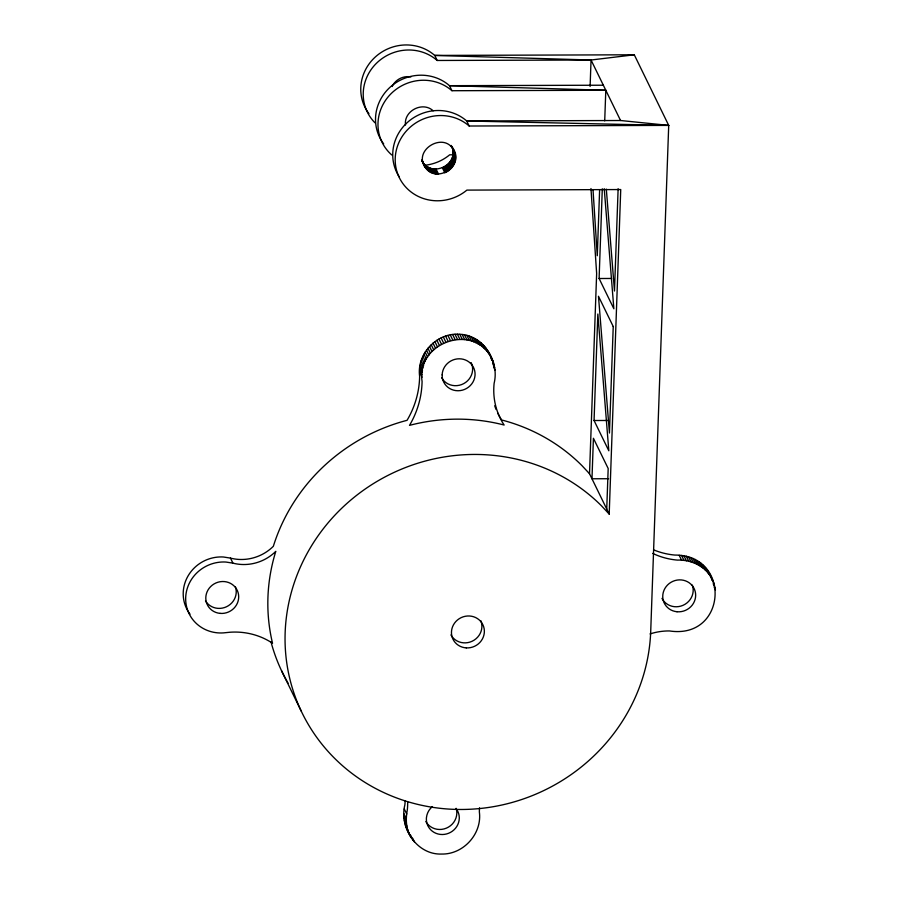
<?xml version="1.0" encoding="UTF-8"?>
<svg xmlns="http://www.w3.org/2000/svg" width="899" height="899" viewBox="0 0 899 899"><rect width="100%" height="100%" fill="white"/><g stroke="black" fill="none" stroke-linecap="round" stroke-linejoin="round"><path stroke-width="1.35" d="M479.527 807.785A92.395 88.023 -26 0 0 479.358 811.943C482.313 833.665 463.434 854.578 441.566 854.05C416.945 854.971 399.077 827.788 404.842 805.01A69.156 65.874 -26 0 0 405.157 801.009M410.54 836.407C405.842 828.462 405.573 818.877 407.303 810.055A69.156 65.874 -26 0 0 407.674 802.054M190.015 614.152A36.904 35.162 -26 0 1 188.138 575.809A36.904 35.162 -26 0 1 223.435 556.998L230.47 558.11A43.534 41.466 -26 0 0 273.341 546.3A184.531 175.799 -26 0 1 407.056 420.316A92.395 88.023 -26 0 0 419.631 376.333C416.473 353.723 437.128 332.27 459.805 334.293C483.426 335.035 499.563 361.342 494.135 383.255A69.156 65.874 -26 0 0 504.125 425.025A184.531 175.799 -26 0 0 409.517 425.362A92.395 88.023 -26 0 0 422.081 381.378C415.934 342.148 474.886 322.067 491.955 358.948M452.264 147.267C467.491 167.383 430.924 186.902 423.238 162.899C433.475 177.485 459.243 163.562 452.051 146.953M590.104 86.439L591.048 60.008L634.278 54.794L668.71 125.399L650.719 631.3A184.531 175.799 -26 0 1 414.529 803.594A184.531 175.799 -26 0 1 312.796 543.771A184.531 175.799 -26 0 1 601.645 505.98L609.196 514.082L620.737 189.554L466.896 190.105A44.298 42.208 -26 0 1 406.348 187.745A44.298 42.208 -26 0 1 408.449 128.804A44.298 42.208 -26 0 1 469.177 126.017L668.71 125.399L620.557 120.511L466.716 120.983A44.298 42.208 -26 0 0 408.843 121.185A44.298 42.208 -26 0 0 399.313 176.934M609.196 514.082L589.519 473.739L596.644 273.465L590.969 188.554M599.622 189.846L597.273 255.721L593.025 189.858M594.059 420.518L597.846 314.009L608.814 450.781L594.059 420.518L607.904 420.474M604.24 188.756L613.86 308.773L599.105 278.51L602.296 188.824M604.712 120.871L605.802 90.26L449.5 85.675A44.298 42.208 -26 0 0 390.537 86.821A44.298 42.208 -26 0 0 383.682 143.896M606.735 509.036L608.185 468.525L593.419 438.274L591.98 478.774L608.601 478.718M618.13 188.711L614.489 291.018L606.319 189.138M392.144 86.551C395.268 79.584 403.415 75.415 410.888 76.932M634.278 54.794L434.745 55.423A44.298 42.208 -26 0 0 375.771 56.57A44.298 42.208 -26 0 0 368.927 113.634M375.029 122.86A44.298 42.208 -26 0 1 376.13 63.593A44.298 42.208 -26 0 1 437.195 60.469L591.048 60.008L620.557 120.511M603.341 85.214L449.5 85.675L451.961 90.72L605.802 90.26M453.871 154.785L449.68 154.808A44.298 42.208 -26 0 1 426.104 165.101M599.105 278.51L611.567 278.465M650.044 633.93A58.806 56.019 -26 0 1 669.463 630.941C726.943 639.706 731.64 554.818 674.891 555.065A72.235 68.818 -26 0 1 654.146 550.064M713.019 581.069C707.299 567.078 691.96 559.459 677.34 560.099A72.235 68.818 -26 0 1 652.719 553.391M668.71 125.399L466.716 120.983L469.177 126.017M591.048 60.008L434.745 55.423L437.195 60.469M232.931 563.145L225.896 562.044A36.904 35.162 -26 0 0 185.688 597.61A36.904 35.162 -26 0 0 223.379 632.896L229.886 632.244A69.156 65.874 -26 0 1 272.532 643.235A184.531 175.799 -26 0 1 275.802 551.345A43.534 41.466 -26 0 1 232.931 563.145L230.47 558.11M433.161 110.813C422.766 101.025 403.572 110.847 405.505 125.006M589.519 473.739L581.968 465.637A184.531 175.799 -26 0 0 501.664 419.979A69.156 65.874 -26 0 1 497.731 413.091M454.107 151.043C444.893 130.49 411.764 150.043 425.699 167.933M422.114 161.157L422.642 162.045M407.022 829.327L411.731 838.385M708.446 571.944L710.907 576.978M709.569 573.944L713.851 583.215M707.187 570.011L709.648 575.057M713.312 582.889L714.548 585.406M705.794 568.179L708.255 573.214M713.244 583.867L715.087 587.654M704.277 566.437L706.738 571.472M714.244 587.407L715.469 589.924M702.647 564.797L705.108 569.842M700.905 563.268L703.366 568.314M699.062 561.864L701.512 566.909M697.118 560.583L699.579 565.628M695.084 559.425L697.545 564.471M692.972 558.403L695.433 563.448M690.792 557.526L693.253 562.572M688.555 556.784L691.016 561.83M686.274 556.189L688.724 561.234M683.937 555.751L686.398 560.796M681.577 555.458L684.038 560.493M679.194 555.312L681.656 560.358M451.253 145.458L454.86 152.976M451.264 145.874L452.5 148.391M452.68 148.931L455.141 153.976M452.882 149.953L455.344 154.988M453.029 150.976L455.478 156.021M453.096 152.021L455.557 157.067M453.096 153.066L455.546 158.1M453.017 154.111L455.478 159.145M452.871 155.145L455.332 160.191M452.669 156.179L455.119 161.224M452.388 157.201L454.838 162.247M452.04 158.202L454.489 163.247M451.624 159.179L454.085 164.225M451.141 160.134L453.602 165.18M450.601 161.056L453.062 166.101M450.006 161.944L452.467 166.989M449.343 162.798L451.804 167.843M448.635 163.607L451.096 168.652M447.871 164.382L450.332 169.417M447.061 165.09L449.522 170.136M446.207 165.764L448.668 170.799M445.308 166.371L447.769 171.417M444.376 166.933L446.837 171.967M443.409 167.428L445.87 172.462M442.409 167.855L444.87 172.9M436.071 169.102L438.532 174.136M434.992 169.068L437.453 174.114M433.925 168.967L436.386 174.013M432.868 168.798L435.33 173.844M431.835 168.574L434.296 173.608M430.812 168.27L433.273 173.316M429.823 167.899L432.284 172.945M428.857 167.472L431.318 172.518M427.924 166.989L430.385 172.035M427.025 166.439L429.486 171.484M426.171 165.832L428.632 170.877M425.362 165.169L427.823 170.214M424.609 164.461L427.07 169.506M423.901 163.697L426.362 168.742M421.833 159.831L423.058 162.359M422.114 160.831L425.103 167.09M421.845 160.55L424.564 166.203M488.449 351.857L492.866 361.061M487.247 349.891L489.708 354.936M489.494 353.903L493.63 363.23M485.921 348.014L488.382 353.049M493.023 362.938L494.248 365.455M484.471 346.216L486.932 351.262M492.866 363.938L494.708 367.713M482.898 344.531L485.359 349.576M493.787 367.489L495.023 370.006M481.201 342.946L483.662 347.992M479.414 341.485L481.864 346.52M477.515 340.137L479.976 345.182M475.526 338.912L477.987 343.957M473.458 337.822L475.919 342.867M471.312 336.878L473.773 341.923M469.098 336.069L471.559 341.103M466.839 335.394L469.289 340.44M464.525 334.877L466.986 339.923M462.176 334.507L464.637 339.552M459.805 334.293L462.266 339.339M457.411 334.226L459.872 339.271M455.018 334.304L457.479 339.35M452.635 334.54L455.096 339.586M450.264 334.934L452.725 339.979M447.916 335.462L450.377 340.507M445.601 336.147L448.062 341.193M443.331 336.979L445.792 342.025M441.117 337.945L443.578 342.991M438.97 339.047L441.431 344.092M436.892 340.283L439.353 345.317M434.902 341.642L437.363 346.688M433.003 343.126L435.464 348.16M431.194 344.71L433.655 349.756M429.497 346.418L431.958 351.464M427.924 348.216L430.385 353.262M426.463 350.116L428.924 355.15M425.126 352.093L427.587 357.128M423.923 354.139L426.384 359.184M422.867 356.262L425.328 361.308M421.946 358.443L424.407 363.477M421.17 360.668L423.631 365.702M420.541 362.926L423.002 367.972M420.08 365.219L422.53 370.264M419.754 367.534L422.215 372.579M419.597 369.86L422.058 374.894M419.597 372.175L422.058 377.22M404.292 808.999L406.753 814.044M403.808 813.64L406.269 818.674M403.808 815.955L406.269 821.001M403.966 818.27L406.415 823.315M404.269 820.562L406.73 825.597M412.663 838.273L414.506 842.06M404.73 822.821L407.191 827.867M410.596 835.216L413.057 840.262M405.348 825.046L407.809 830.08M406.112 827.215L408.573 832.249M281.533 670.71L301.21 711.053M711.401 578.169L712.087 580.372M491.18 358.195L491.787 360.409M456.13 808.313A16.609 15.822 -26 0 1 456.827 812.404L456.816 813.449A16.609 15.822 -26 0 1 444.084 828.923A16.609 15.822 -26 0 1 425.834 821.54M456.231 808.774A16.609 15.822 -26 0 1 459.277 817.449L459.277 818.483A16.609 15.822 -26 0 1 442.263 834.519A16.609 15.822 -26 0 1 426.373 818.607L426.452 817.562A16.609 15.822 -26 0 1 432.408 806.572M471.155 362.612A16.609 15.822 -26 0 1 472.604 369.669L472.537 370.714A16.609 15.822 -26 0 1 459.333 385.266A16.609 15.822 -26 0 1 441.623 377.76M391.807 155.01A44.298 42.208 -26 0 1 389.885 94.889A44.298 42.208 -26 0 1 451.961 90.72M235.381 586.755A16.609 15.822 -26 0 1 226.548 606.735A16.609 15.822 -26 0 1 205.511 600.914M496.102 409.483A69.156 65.874 -26 0 1 494.697 405.764M288.073 683.161A184.531 175.799 -26 0 1 271.015 641.92M480.864 620.737A16.609 15.822 -26 0 1 472.211 641.212A16.609 15.822 -26 0 1 450.916 634.941M692.331 585.114A16.609 15.822 -26 0 1 683.004 605.33A16.609 15.822 -26 0 1 661.967 598.386M442.162 374.827L442.162 375.872A16.609 15.822 -26 0 0 458.041 390.75A16.609 15.822 -26 0 0 474.987 375.76L475.065 374.714A16.609 15.822 -26 0 0 459.187 358.791A16.609 15.822 -26 0 0 442.162 374.827M613.23 326.517L609.443 433.026L598.476 296.265L613.23 326.517M677.014 611.747A16.609 15.822 -26 0 0 694.421 589.193A16.609 15.822 -26 0 0 666.159 586.586A16.609 15.822 -26 0 0 677.014 611.747M220.064 613.376A16.609 15.822 -26 0 0 237.46 590.834A16.609 15.822 -26 0 0 209.209 588.216A16.609 15.822 -26 0 0 220.064 613.376M466.266 647.887A16.609 15.822 -26 0 0 482.92 624.827A16.609 15.822 -26 0 0 454.546 623.119A16.609 15.822 -26 0 0 466.266 647.887"/></g></svg>
